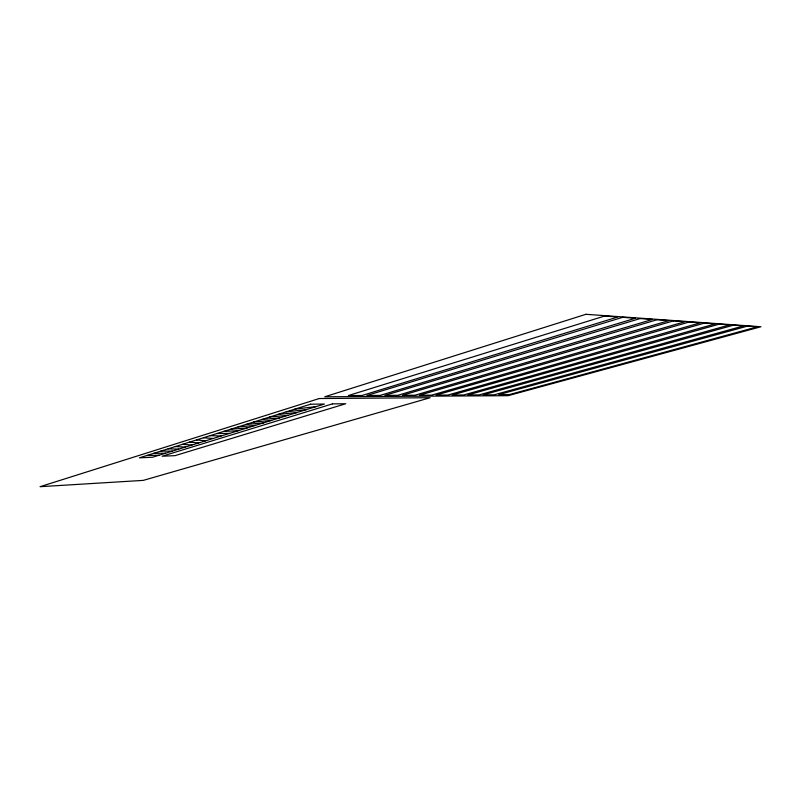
<?xml version="1.0" encoding="UTF-8"?>
<svg xmlns="http://www.w3.org/2000/svg" width="801" height="801" viewBox="0 0 801 801"><rect width="100%" height="100%" fill="white"/><g stroke="black" fill="none" stroke-linecap="round" stroke-linejoin="round"><path stroke-width="1.2" d="M294.758 409.171L316.305 406.558M286.177 411.854L306.463 409.601M277.827 414.467L296.961 412.545M269.697 417.021L287.959 415.329M245.757 424.51L263.649 422.848M253.687 422.037L271.529 420.415M261.677 419.524L279.519 417.942M238.067 426.923L255.519 425.371M230.718 429.226L247.028 427.994M223.699 431.419L238.297 430.698M146.783 455.509L159.049 455.228M216.911 433.551L229.587 433.391M153.812 453.306L165.587 453.206M160.921 451.083L172.165 451.163M168.09 448.84L178.763 449.121M210.192 435.654L221.136 436.014M175.269 446.588L185.361 447.078M203.434 437.767L213.146 438.477M182.438 444.345L191.97 445.036M189.547 442.122L198.688 442.953M196.545 439.929L205.687 440.79M319.249 398.528L40.05 486.698L143.279 480.38L430.137 397.727L319.249 398.528M585.932 314.302L324.745 396.785L508.024 395.694L760.95 326.748L585.932 314.302M310.568 404.215L139.364 457.832L152.58 457.231L324.375 404.054L310.568 404.215M604.505 316.055L348.315 395.574L361.952 395.504L617.821 316.996L604.505 316.055M332.395 403.884L162.132 456.23L175.008 455.649L345.762 403.734L332.395 403.884M622.607 317.326L366.878 395.484L380.115 395.414L635.463 318.237L622.607 317.326M640.089 318.568L384.901 395.384L397.777 395.324L652.505 319.439L640.089 318.568M656.98 319.759L402.432 395.293L414.948 395.233L668.975 320.61L656.98 319.759M673.311 320.911L419.474 395.213L431.639 395.153L684.915 321.732L673.311 320.911M689.1 322.032L436.044 395.123L447.889 395.063L700.324 322.823L689.1 322.032M704.379 323.113L452.175 395.043L463.709 394.983L715.253 323.874L704.379 323.113M719.168 324.155L467.884 394.963L479.108 394.903L729.701 324.896L719.168 324.155M733.506 325.166L483.173 394.883L494.107 394.833L743.708 325.887L733.506 325.166M747.393 326.147L498.833 394.593L509.496 394.543L757.285 326.848L747.393 326.147"/></g></svg>
